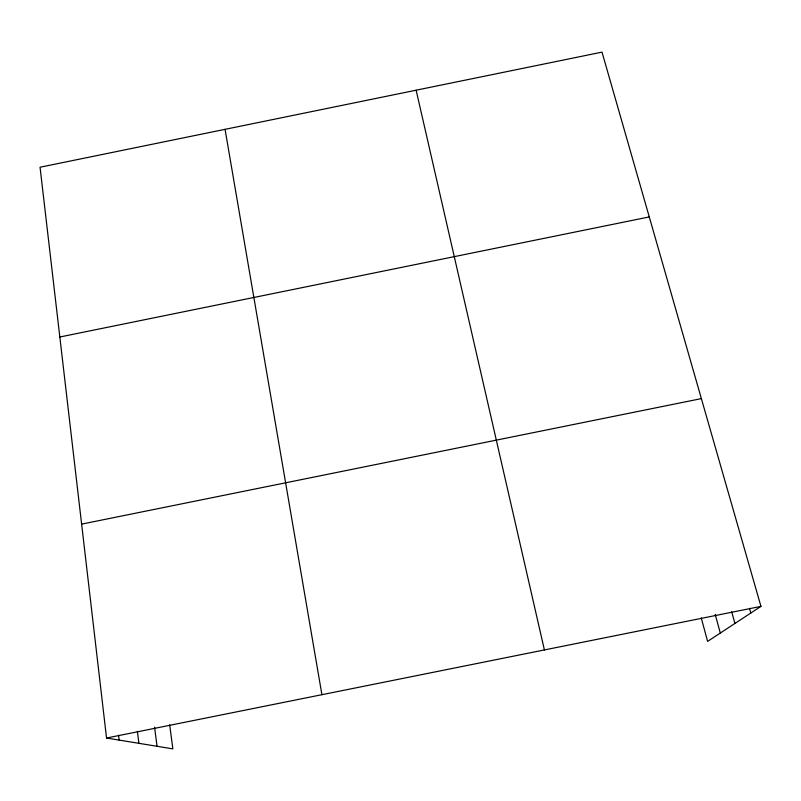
<?xml version="1.0" encoding="UTF-8"?>
<svg xmlns="http://www.w3.org/2000/svg" width="801" height="801" viewBox="0 0 801 801"><rect width="100%" height="100%" fill="white"/><g stroke="black" fill="none" stroke-linecap="round" stroke-linejoin="round"><path stroke-width="1.2" d="M169.672 724.845L172.856 748.875L106.543 738.021L40.05 167.229L602.012 52.125L760.95 606.377L707.603 641.381L701.245 617.901M59.825 337.001L649.271 216.921M81.622 524.124L701.376 398.608M106.543 738.021L760.95 606.377M749.486 608.339L750.817 613.025M731.663 611.794L734.918 623.458M715.193 614.367L720.309 633.04M416.13 90.203L544.41 649.941M225.061 129.331L321.912 694.697M154.583 727.148L157.046 746.282M137.402 731.343L138.893 743.318M118.558 735.268L119.139 740.084"/></g></svg>
